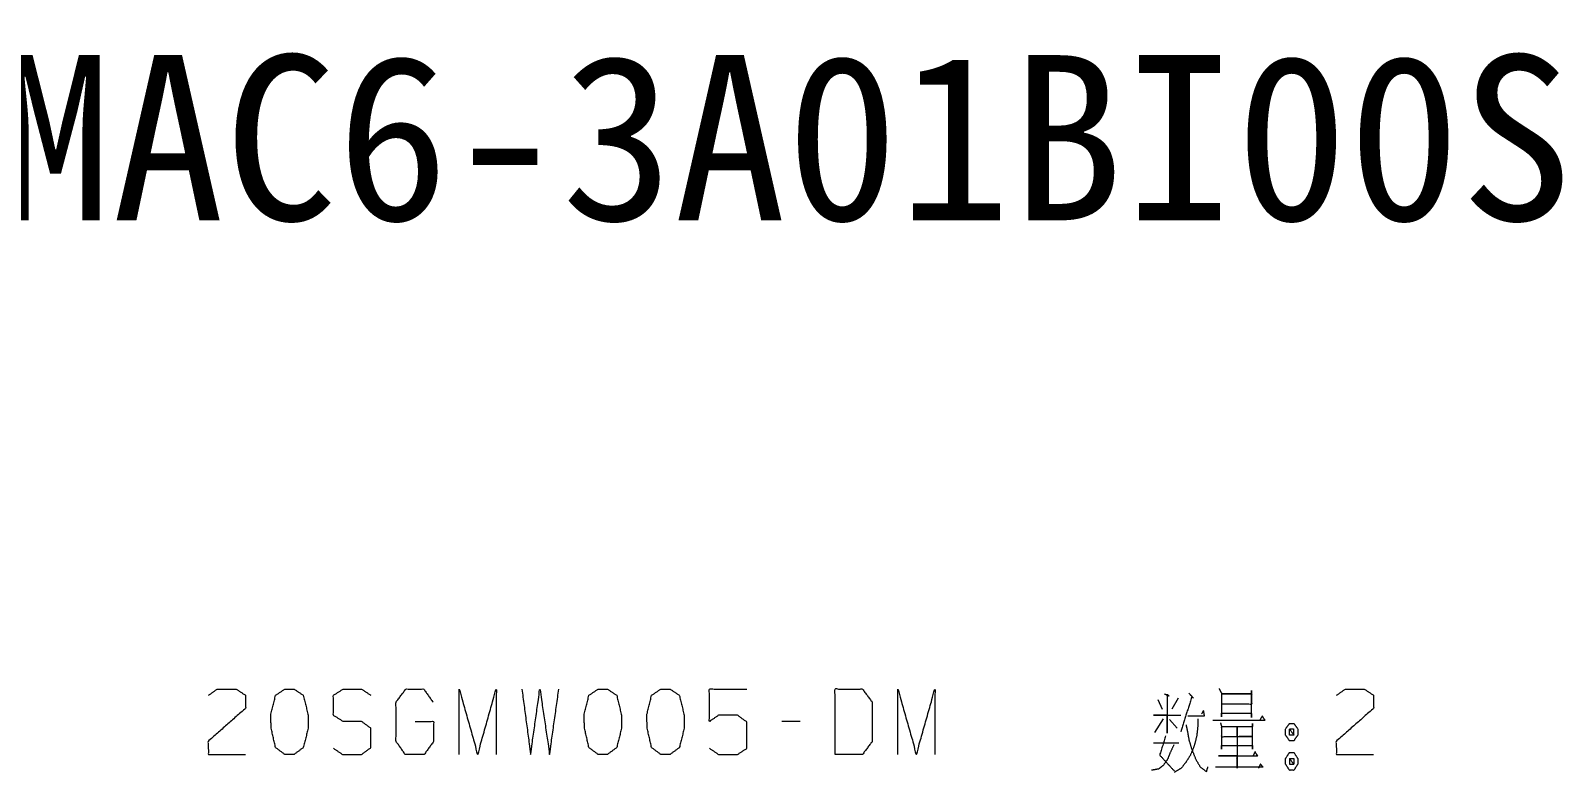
# Model space of a CAD drawing. Header units: millimetres. Extents: x 0 to 420, y 0 to 297.
# Drawn here: x 285.4 to 341, y 61.6 to 88.5 of the extents above; entities that cross this region are included whole.
import ezdxf

# ---------------------------------------------------------------- set-up
doc = ezdxf.new("R2010")
doc.units = ezdxf.units.MM
doc.layers.add('101', color=7, linetype='Continuous', true_color=0xffffff)

msp = doc.modelspace()

# ---------------------------------------------------------------- linework, layer by layer
at = {"layer": '101', "color": 72, "linetype": 'Continuous', "lineweight": 18}
for p, q in [((326.343, 64.234), (326.502, 63.884)), ((327.085, 64.284), (326.856, 63.884)), ((313.356, 63.434), (312.684, 63.434)), ((326.538, 63.534), (326.219, 63.034)), ((326.767, 63.509), (327.05, 63.184)), ((326.184, 62.659), (327.103, 62.659))]:
    msp.add_line(p, q, dxfattribs=at)
for points, knots in [([(291.86, 64.384), (292.178, 64.609), (292.868, 64.609), (293.203, 64.384), (293.203, 63.909), (291.843, 62.709), (291.86, 62.234), (293.203, 62.234)], [0, 0, 0.069691, 0.192976, 0.265273, 0.350228, 0.674741, 0.759753, 1, 1]), ([(294.967, 62.234), (295.303, 62.484), (295.48, 63.184), (295.48, 63.659), (295.303, 64.384), (294.967, 64.609), (294.632, 64.609), (294.296, 64.384), (294.119, 63.659), (294.137, 63.184), (294.296, 62.484), (294.632, 62.234), (294.967, 62.234)], [0, 0, 0.067524, 0.18397, 0.260582, 0.380943, 0.446139, 0.500306, 0.565503, 0.685863, 0.762528, 0.878309, 0.945834, 1, 1]), ([(296.395, 62.459), (296.731, 62.234), (297.421, 62.234), (297.756, 62.484), (297.756, 63.184), (297.421, 63.434), (296.749, 63.434), (296.395, 63.659), (296.395, 64.384), (296.749, 64.609), (297.421, 64.609), (297.756, 64.384)], [0, 0, 0.068037, 0.184056, 0.254519, 0.372335, 0.442798, 0.555842, 0.62637, 0.748394, 0.818922, 0.931966, 1, 1]), ([(299.361, 63.434), (300.033, 63.434), (300.033, 62.709), (299.697, 62.234), (299.008, 62.234), (298.672, 62.709), (298.672, 64.134), (299.025, 64.609), (299.679, 64.609), (300.015, 64.134)], [0, 0, 0.103295, 0.214795, 0.304261, 0.410274, 0.49974, 0.718895, 0.809957, 0.910534, 1, 1]), ([(300.966, 62.234), (300.966, 64.609), (301.638, 62.234), (302.309, 64.609), (302.309, 62.234)], [0, 0, 0.245192, 0.5, 0.754808, 1, 1]), ([(303.243, 64.609), (303.561, 62.234), (303.897, 64.609), (304.25, 62.234), (304.586, 64.609)], [0, 0, 0.249745, 0.499742, 0.750003, 1, 1]), ([(306.35, 62.234), (306.686, 62.484), (306.862, 63.184), (306.862, 63.659), (306.686, 64.384), (306.35, 64.609), (306.014, 64.609), (305.678, 64.384), (305.501, 63.659), (305.519, 63.184), (305.678, 62.484), (306.014, 62.234), (306.35, 62.234)], [0, 0, 0.067524, 0.18397, 0.260582, 0.380943, 0.446139, 0.500306, 0.565503, 0.685863, 0.762528, 0.878309, 0.945834, 1, 1]), ([(308.626, 62.234), (308.962, 62.484), (309.139, 63.184), (309.139, 63.659), (308.962, 64.384), (308.626, 64.609), (308.29, 64.609), (307.955, 64.384), (307.778, 63.659), (307.796, 63.184), (307.955, 62.484), (308.29, 62.234), (308.626, 62.234)], [0, 0, 0.067527, 0.183972, 0.260584, 0.380943, 0.446142, 0.500305, 0.565504, 0.685864, 0.762529, 0.87831, 0.945837, 1, 1]), ([(310.054, 62.459), (310.39, 62.234), (311.079, 62.234), (311.415, 62.459), (311.415, 63.409), (311.079, 63.659), (310.39, 63.659), (310.054, 63.434), (310.054, 64.609), (311.415, 64.609)], [0, 0, 0.062229, 0.168343, 0.230572, 0.376816, 0.441265, 0.54738, 0.609608, 0.790489, 1, 1]), ([(314.625, 62.234), (315.615, 62.234), (315.968, 62.709), (315.968, 64.134), (315.615, 64.609), (314.625, 64.609), (314.625, 62.234)], [0, 0, 0.142134, 0.22716, 0.43179, 0.516817, 0.65895, 1, 1]), ([(316.901, 62.234), (316.901, 64.609), (317.573, 62.234), (318.245, 64.609), (318.245, 62.234)], [0, 0, 0.245192, 0.5, 0.754808, 1, 1]), ([(328.567, 64.634), (328.655, 64.459), (328.655, 63.609), (328.655, 63.734), (329.751, 63.734), (329.751, 63.584), (329.751, 64.559), (329.751, 64.434), (328.655, 64.434), (329.751, 64.434), (329.751, 64.059), (328.655, 64.059)], [0, 0, 0.027307, 0.145701, 0.163112, 0.315748, 0.336642, 0.472446, 0.489857, 0.642494, 0.795131, 0.847363, 1, 1]), ([(332.837, 64.384), (333.155, 64.609), (333.844, 64.609), (334.18, 64.384), (334.18, 63.909), (332.819, 62.709), (332.837, 62.234), (334.18, 62.234)], [0, 0, 0.069691, 0.192975, 0.265273, 0.350227, 0.674741, 0.759753, 1, 1]), ([(326.591, 64.434), (326.75, 64.359), (326.679, 64.409), (326.679, 63.009), (326.679, 63.659), (326.184, 63.659), (327.174, 63.659)], [0, 0, 0.046313, 0.069116, 0.437816, 0.608997, 0.739331, 1, 1]), ([(327.474, 64.459), (327.633, 64.284), (327.58, 64.334), (327.174, 63.059)], [0, 0, 0.143533, 0.187766, 1, 1]), ([(327.792, 63.534), (327.792, 63.234), (327.757, 62.909), (327.669, 62.559), (327.527, 62.209), (327.368, 61.959), (327.192, 61.734), (326.944, 61.584)], [0, 0, 0.134096, 0.280223, 0.441583, 0.610311, 0.742764, 0.870658, 1, 1]), ([(327.439, 63.634), (328.04, 63.634), (328.005, 63.834), (327.934, 63.709)], [0, 0, 0.634148, 0.848463, 1, 1]), ([(328.337, 63.484), (330.228, 63.484), (330.14, 63.634), (330.051, 63.484)], [0, 0, 0.844514, 0.922255, 1, 1]), ([(326.626, 62.909), (326.414, 62.209), (326.944, 61.634)], [0, 0, 0.483241, 1, 1]), ([(327.368, 63.309), (327.421, 63.059), (327.474, 62.759), (327.58, 62.409), (327.722, 62.059), (327.881, 61.784), (328.111, 61.609), (328.164, 61.784)], [0, 0, 0.122115, 0.267686, 0.442434, 0.622809, 0.774611, 0.912622, 1, 1]), ([(328.62, 63.384), (328.655, 63.259), (328.655, 62.434), (328.655, 62.559), (329.786, 62.559), (329.786, 62.434), (329.786, 63.359), (329.786, 63.234), (328.655, 63.234), (328.655, 62.884), (329.786, 62.884), (329.221, 62.884), (329.221, 63.234), (329.221, 61.734), (329.221, 62.184), (328.549, 62.184), (329.963, 62.184), (329.875, 62.334), (329.804, 62.184)], [0, 0, 0.011506, 0.084582, 0.095654, 0.195851, 0.206923, 0.288857, 0.299929, 0.400126, 0.431128, 0.531325, 0.581425, 0.612426, 0.745291, 0.785151, 0.844643, 0.969891, 0.985312, 1, 1]), ([(331.285, 63.359), (331.126, 63.359), (330.984, 63.159), (330.984, 62.934), (331.126, 62.734), (331.285, 62.734), (331.426, 62.934), (331.426, 63.159), (331.285, 63.359)], [0, 0, 0.091012, 0.231146, 0.359874, 0.500007, 0.591019, 0.731146, 0.859874, 1, 1]), ([(331.126, 62.934), (331.285, 62.934), (331.126, 63.159), (331.126, 62.934)], [0, 0, 0.241161, 0.658901, 1, 1]), ([(331.285, 62.934), (331.285, 63.159), (331.126, 63.159)], [0, 0, 0.585819, 1, 1]), ([(326.926, 62.584), (326.785, 62.284), (326.697, 62.059), (326.538, 61.834), (326.378, 61.709), (326.113, 61.659)], [0, 0, 0.251052, 0.434034, 0.642625, 0.795759, 1, 1]), ([(328.443, 61.784), (330.157, 61.784), (330.069, 61.884), (329.998, 61.734)], [0, 0, 0.851379, 0.917654, 1, 1]), ([(331.426, 62.084), (331.285, 62.309), (331.126, 62.309), (330.984, 62.084), (330.984, 61.884), (331.126, 61.659), (331.285, 61.659), (331.426, 61.884), (331.426, 62.084)], [0, 0, 0.149197, 0.238512, 0.387715, 0.500002, 0.649203, 0.738518, 0.887713, 1, 1]), ([(331.126, 62.084), (331.126, 61.884), (331.285, 61.884)], [0, 0, 0.556976, 1, 1]), ([(331.285, 62.084), (331.126, 62.084), (331.285, 61.884), (331.285, 62.084)], [0, 0, 0.258824, 0.674604, 1, 1])]:
    msp.add_open_spline(points, degree=1, knots=knots, dxfattribs=at)

# ---------------------------------------------------------------- texts
at = {"lineweight": 18, "insert": (251.555, 87.64), "char_height": 6, "width": 113.47977, "attachment_point": 1}
msp.add_mtext('{\\fSimSun|b0|i0|c134|p2;安装在}BYMAC6-3A01BI00S', dxfattribs=at)

doc.saveas('drawing.dxf')
